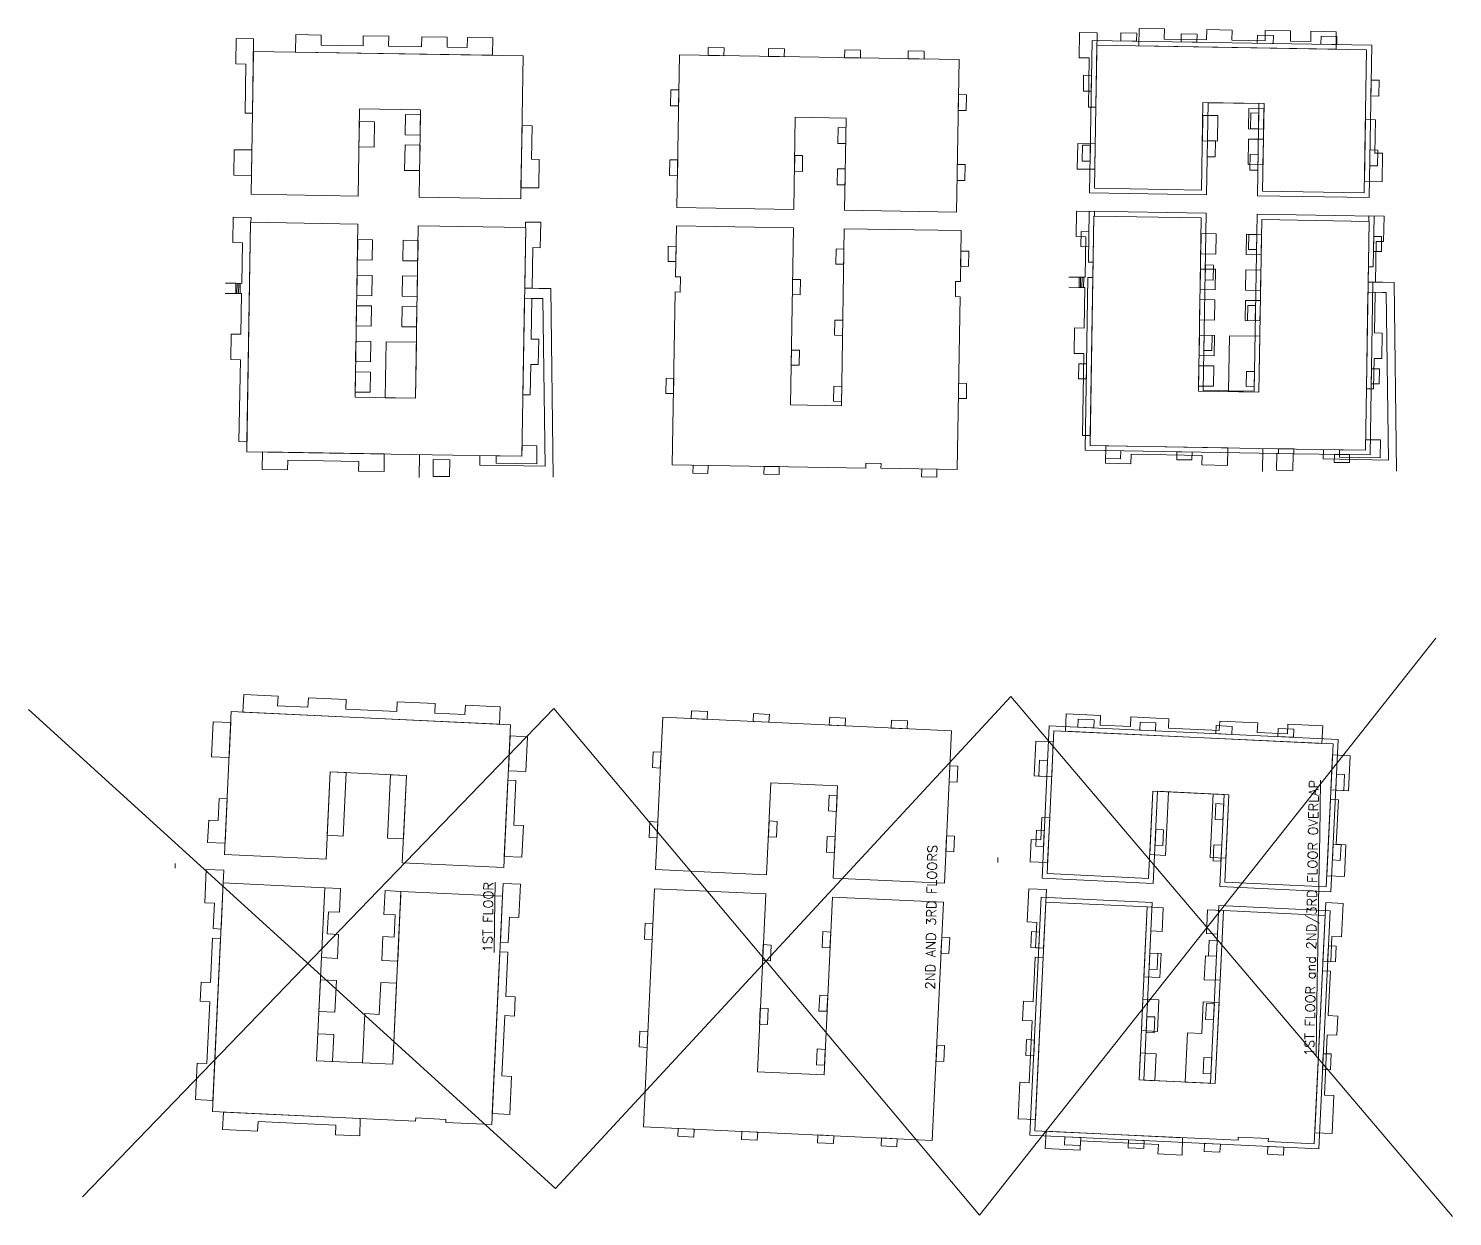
# Model space of a CAD drawing. Header units: inches. Extents: x -10205 to 13964, y -460 to 30702.
# Drawn here: x -5837 to 4920, y 21591 to 30564 of the extents above; entities that cross this region are included whole.
import ezdxf

# ---------------------------------------------------------------- set-up
doc = ezdxf.new("R2010")
doc.units = ezdxf.units.IN
doc.header["$MEASUREMENT"] = 0
doc.linetypes.add('IMPORT-OE', pattern=[1.3, 1, -0.15, 0, -0.15])
for name, color, linetype, lineweight in [('0-6', 4, 'Continuous', 9), ('0-7', 147, 'Continuous', 13), ('00base_6150001_dwg', 147, 'Continuous', 13), ('E_UTL_Overhead', 147, 'IMPORT-OE', 13), ('PROP BALC 1ST FLOOR', 147, 'Continuous', 13), ('PROP BALC 2ND _ 3RD FLOORS', 147, 'Continuous', 13), ('PROP BUILD 1ST FLOOR-1', 147, 'Continuous', 13), ('PROP BUILD 2ND _ 3RD FLOORS-1', 147, 'Continuous', 13)]:
    doc.layers.add(name, color=color, linetype=linetype, lineweight=lineweight)
doc.styles.add('Simplex_1', font='simplex_.ttf', dxfattribs={"height": 72})

# ---------------------------------------------------------------- blocks, each defined once
blk = doc.blocks.new('00base_6150001_dwg-1748108-SITE PLAN - CAD FILE')
at = {"layer": '0-6'}
for p, q in [((4057143, 3370311), (4057143, 3370388)), ((4057220, 3370388), (4057220, 3370312)), ((4055950, 3368901), (4055777, 3368900)), ((4057295, 3363943), (4057295, 3364019)), ((4057372, 3364019), (4057372, 3363943)), ((4056102, 3362532), (4055929, 3362531))]:
    blk.add_line(p, q, dxfattribs=at)
at = {"layer": '0-6', "flags": 128}
for points in [[(4055787, 3368796), (4055914, 3368796), (4055914, 3368672), (4055787, 3368672)], [(4055939, 3362427), (4056066, 3362427), (4056066, 3362303), (4055939, 3362303)]]:
    blk.add_lwpolyline(points, close=True, dxfattribs=at)
for points in [[(4055948, 3368444), (4055878, 3368444), (4055878, 3367950), (4057143, 3367989), (4057143, 3368017), (4057143, 3368074)], [(4057220, 3368074), (4057220, 3368017), (4057220, 3367931), (4055796, 3367888)], [(4056100, 3362075), (4056030, 3362075), (4056030, 3361581), (4057295, 3361620), (4057295, 3361648), (4057295, 3361706)], [(4057372, 3361706), (4057372, 3361648), (4057372, 3361562), (4055948, 3361519)]]:
    blk.add_lwpolyline(points, dxfattribs=at)
at = {"layer": '0-7'}
for p, q in [((4052795, 3370695), (4052831, 3370695)), ((4057144, 3370300), (4057220, 3370300)), ((4057220, 3370288), (4057144, 3370288)), ((4057144, 3370276), (4057220, 3370276)), ((4052943, 3364482), (4052979, 3364482)), ((4057296, 3363931), (4057372, 3363931)), ((4057372, 3363919), (4057296, 3363919)), ((4057296, 3363907), (4057372, 3363907))]:
    blk.add_line(p, q, dxfattribs=at)
at = {"layer": 'PROP BALC 1ST FLOOR', "flags": 128}
for points in [[(4051047, 3370380), (4051051, 3370512), (4051327, 3370503), (4051325, 3370431), (4051792, 3370417), (4051795, 3370489), (4051939, 3370485), (4051936, 3370413), (4052272, 3370403), (4052270, 3370343)], [(4052342, 3370340), (4052344, 3370400), (4052536, 3370394), (4052538, 3370466), (4052790, 3370459), (4052786, 3370327), (4052690, 3370330)], [(4052990, 3370321), (4052994, 3370453), (4053162, 3370447), (4053160, 3370375), (4053328, 3370370), (4053326, 3370310)], [(4053638, 3370301), (4053642, 3370433), (4053906, 3370425), (4053902, 3370293)], [(4057683, 3370206), (4057683, 3370203), (4057719, 3370203), (4057719, 3370338), (4057527, 3370338), (4057527, 3370265), (4057220, 3370265), (4057220, 3370310), (4057143, 3370309), (4057143, 3370265), (4056836, 3370266), (4056836, 3370338), (4056644, 3370338), (4056644, 3370266), (4056025, 3370266), (4056025, 3370212), (4056025, 3370206)], [(4058037, 3370338), (4058229, 3370338), (4058229, 3370206), (4058037, 3370206)], [(4058506, 3370206), (4058506, 3370261), (4058877, 3370261), (4058877, 3370338), (4059069, 3370338), (4059069, 3370206)], [(4050960, 3370299), (4050828, 3370303), (4050820, 3370039), (4050892, 3370036), (4050874, 3369449), (4050802, 3369451), (4050797, 3369267), (4050929, 3369267)], [(4053983, 3370202), (4054115, 3370198), (4054107, 3369938), (4054035, 3369941), (4054028, 3369713), (4054100, 3369710), (4054091, 3369423), (4054019, 3369425), (4054007, 3369041), (4054079, 3369039), (4054071, 3368751), (4053999, 3368753), (4053992, 3368525), (4054064, 3368523), (4054056, 3368259), (4053924, 3368263)], [(4055950, 3370088), (4055818, 3370088), (4055818, 3369896), (4055890, 3369896), (4055890, 3369359), (4055818, 3369359), (4055818, 3369167), (4055950, 3369167)], [(4058974, 3369888), (4059106, 3369888), (4059106, 3369696), (4059030, 3369696), (4059030, 3369378), (4059106, 3369378), (4059106, 3369186), (4059030, 3369186), (4059030, 3368936), (4059106, 3368936), (4059106, 3368744), (4059030, 3368744), (4059030, 3368591), (4059106, 3368591), (4059106, 3368399), (4058974, 3368399)], [(4051356, 3369482), (4051359, 3369602), (4051563, 3369596), (4051560, 3369476)], [(4051731, 3369591), (4051728, 3369471), (4051967, 3369463), (4051971, 3369583)], [(4052139, 3369578), (4052135, 3369458), (4052315, 3369453), (4052318, 3369537), (4052486, 3369532), (4052483, 3369448), (4052663, 3369442), (4052667, 3369562)], [(4053059, 3369430), (4053063, 3369550), (4053542, 3369535), (4053539, 3369415)], [(4056414, 3369395), (4056414, 3369282), (4056567, 3369282), (4056567, 3369395)], [(4056644, 3369395), (4056644, 3369282), (4056798, 3369282), (4056798, 3369395)], [(4056913, 3369395), (4056913, 3369282), (4057066, 3369282), (4057066, 3369395)], [(4057143, 3369395), (4057143, 3369282), (4057297, 3369282), (4057297, 3369395)], [(4057412, 3369395), (4057412, 3369282), (4057566, 3369282), (4057566, 3369395)], [(4058458, 3369397), (4058458, 3369282), (4058266, 3369282), (4058266, 3369397)], [(4051954, 3369008), (4051957, 3369128), (4051717, 3369135), (4051721, 3369243), (4051349, 3369254), (4051342, 3369026)], [(4056798, 3368939), (4056798, 3369167), (4056375, 3369167), (4056375, 3368939)], [(4052649, 3368986), (4052653, 3369106), (4052473, 3369112), (4052470, 3369028), (4052302, 3369033), (4052305, 3369117), (4052125, 3369122), (4052121, 3369002)], [(4053045, 3368974), (4053049, 3369094), (4053528, 3369080), (4053525, 3368960)], [(4057066, 3368939), (4057066, 3369051), (4056913, 3369051), (4056913, 3368939)], [(4057297, 3368939), (4057297, 3369051), (4057143, 3369051), (4057143, 3368939)], [(4057566, 3368939), (4057566, 3369051), (4057412, 3369051), (4057412, 3368939)], [(4058094, 3368936), (4058094, 3369049), (4058286, 3369049), (4058286, 3368936)], [(4058362, 3368936), (4058362, 3369049), (4058516, 3369049), (4058516, 3368936)], [(4055950, 3368322), (4055895, 3368322), (4055895, 3368015), (4056030, 3368015), (4056030, 3368127), (4055950, 3368127)], [(4050983, 3368269), (4050978, 3368137), (4051266, 3368128), (4051269, 3368200), (4051724, 3368186), (4051722, 3368114), (4051866, 3368110), (4051868, 3368182), (4052204, 3368172), (4052206, 3368232)], [(4052278, 3368229), (4052276, 3368169), (4052468, 3368164), (4052466, 3368092), (4052718, 3368084), (4052722, 3368216), (4052626, 3368219)], [(4053500, 3368132), (4053501, 3368192), (4052925, 3368210), (4052922, 3368078), (4053161, 3368070), (4053163, 3368142)], [(4053833, 3368050), (4053837, 3368182), (4053573, 3368190), (4053569, 3368058)], [(4057220, 3368127), (4057220, 3368072), (4057527, 3368072), (4057527, 3368015), (4057719, 3368015), (4057719, 3368130), (4057678, 3368130), (4057678, 3368127)], [(4058447, 3368168), (4058447, 3368091), (4058194, 3368091), (4058194, 3368034), (4057978, 3368034), (4057978, 3368168)], [(4051005, 3364165), (4051009, 3364297), (4051285, 3364289), (4051283, 3364217), (4051751, 3364203), (4051753, 3364275), (4051897, 3364270), (4051895, 3364198), (4052231, 3364188), (4052229, 3364128)], [(4052301, 3364126), (4052303, 3364186), (4052494, 3364180), (4052497, 3364252), (4052748, 3364244), (4052744, 3364112), (4052649, 3364115)], [(4052948, 3364106), (4052952, 3364238), (4053120, 3364233), (4053118, 3364161), (4053286, 3364156), (4053285, 3364096)], [(4053596, 3364086), (4053600, 3364218), (4053864, 3364210), (4053860, 3364078)], [(4050919, 3364084), (4050787, 3364088), (4050779, 3363824), (4050851, 3363822), (4050833, 3363234), (4050761, 3363236), (4050755, 3363053), (4050887, 3363053)], [(4053941, 3363988), (4054073, 3363984), (4054065, 3363724), (4053993, 3363726), (4053986, 3363498), (4054058, 3363496), (4054049, 3363208), (4053978, 3363210), (4053966, 3362827), (4054038, 3362824), (4054029, 3362536), (4053957, 3362539), (4053950, 3362311), (4054022, 3362309), (4054014, 3362045), (4053882, 3362049)], [(4057835, 3363837), (4057835, 3363834), (4057871, 3363834), (4057871, 3363969), (4057679, 3363969), (4057679, 3363896), (4057372, 3363896), (4057372, 3363941), (4057295, 3363940), (4057295, 3363896), (4056988, 3363897), (4056988, 3363969), (4056796, 3363969), (4056796, 3363897), (4056177, 3363897), (4056177, 3363843), (4056177, 3363837)], [(4058189, 3363969), (4058381, 3363969), (4058381, 3363837), (4058189, 3363837)], [(4058658, 3363837), (4058658, 3363892), (4059029, 3363892), (4059029, 3363969), (4059221, 3363969), (4059221, 3363837)], [(4056102, 3363719), (4055970, 3363719), (4055970, 3363527), (4056042, 3363527), (4056042, 3362990), (4055970, 3362990), (4055970, 3362798), (4056102, 3362798)], [(4059126, 3363520), (4059258, 3363520), (4059258, 3363328), (4059181, 3363328), (4059181, 3363009), (4059258, 3363009), (4059258, 3362817), (4059181, 3362817), (4059181, 3362567), (4059258, 3362567), (4059258, 3362375), (4059181, 3362375), (4059181, 3362222), (4059258, 3362222), (4059258, 3362030), (4059126, 3362030)], [(4051314, 3363268), (4051318, 3363388), (4051522, 3363381), (4051518, 3363261)], [(4051690, 3363376), (4051686, 3363256), (4051926, 3363249), (4051929, 3363369)], [(4052097, 3363364), (4052094, 3363244), (4052274, 3363238), (4052276, 3363322), (4052444, 3363317), (4052442, 3363233), (4052621, 3363228), (4052625, 3363348)], [(4053017, 3363216), (4053021, 3363336), (4053501, 3363321), (4053497, 3363201)], [(4051912, 3362793), (4051916, 3362913), (4051676, 3362920), (4051679, 3363028), (4051307, 3363040), (4051300, 3362812)], [(4056565, 3363026), (4056565, 3362913), (4056719, 3362913), (4056719, 3363026)], [(4056796, 3363026), (4056796, 3362913), (4056949, 3362913), (4056949, 3363026)], [(4057065, 3363026), (4057065, 3362913), (4057218, 3362913), (4057218, 3363026)], [(4057295, 3363026), (4057295, 3362913), (4057449, 3362913), (4057449, 3363026)], [(4057564, 3363026), (4057564, 3362913), (4057717, 3362913), (4057717, 3363026)], [(4058610, 3363028), (4058610, 3362913), (4058418, 3362913), (4058418, 3363028)], [(4052608, 3362772), (4052611, 3362892), (4052431, 3362897), (4052429, 3362813), (4052261, 3362819), (4052263, 3362902), (4052083, 3362908), (4052080, 3362788)], [(4053003, 3362760), (4053007, 3362880), (4053487, 3362865), (4053483, 3362745)], [(4056949, 3362570), (4056949, 3362798), (4056527, 3362798), (4056527, 3362570)], [(4057218, 3362570), (4057218, 3362683), (4057065, 3362683), (4057065, 3362570)], [(4057449, 3362570), (4057449, 3362683), (4057295, 3362683), (4057295, 3362570)], [(4057717, 3362570), (4057717, 3362683), (4057564, 3362683), (4057564, 3362570)], [(4058245, 3362567), (4058245, 3362680), (4058437, 3362680), (4058437, 3362567)], [(4058514, 3362567), (4058514, 3362680), (4058668, 3362680), (4058668, 3362567)], [(4050941, 3362054), (4050937, 3361922), (4051225, 3361914), (4051227, 3361986), (4051683, 3361972), (4051680, 3361900), (4051824, 3361895), (4051827, 3361967), (4052162, 3361957), (4052164, 3362017)], [(4052236, 3362015), (4052234, 3361955), (4052426, 3361949), (4052424, 3361877), (4052676, 3361869), (4052680, 3362001), (4052584, 3362004)], [(4053458, 3361918), (4053460, 3361978), (4052883, 3361995), (4052880, 3361863), (4053119, 3361856), (4053121, 3361928)], [(4053792, 3361835), (4053796, 3361967), (4053532, 3361975), (4053528, 3361843)], [(4056102, 3361953), (4056047, 3361953), (4056047, 3361646), (4056181, 3361646), (4056181, 3361758), (4056102, 3361758)], [(4057372, 3361758), (4057372, 3361703), (4057679, 3361703), (4057679, 3361646), (4057871, 3361646), (4057871, 3361761), (4057830, 3361761), (4057830, 3361758)], [(4058599, 3361799), (4058599, 3361723), (4058346, 3361723), (4058346, 3361665), (4058130, 3361665), (4058130, 3361799)]]:
    blk.add_lwpolyline(points, close=True, dxfattribs=at)
for points in [[(4056414, 3368127), (4056414, 3368072), (4056644, 3368072), (4056644, 3368015), (4056836, 3368015), (4056836, 3368072), (4057143, 3368072), (4057143, 3368127), (4056414, 3368127)], [(4056565, 3361758), (4056565, 3361703), (4056796, 3361703), (4056796, 3361646), (4056988, 3361646), (4056988, 3361703), (4057295, 3361703), (4057295, 3361758), (4056565, 3361758)]]:
    blk.add_lwpolyline(points, dxfattribs=at)
at = {"layer": 'PROP BALC 2ND _ 3RD FLOORS', "flags": 128}
for points in [[(4051502, 3367107), (4051504, 3367167), (4051623, 3367164), (4051622, 3367104)], [(4052317, 3367082), (4052319, 3367142), (4052439, 3367139), (4052437, 3367079)], [(4053085, 3367059), (4053087, 3367119), (4053207, 3367115), (4053205, 3367055)], [(4053615, 3367103), (4053734, 3367099), (4053733, 3367039), (4053613, 3367043)], [(4057440, 3367048), (4057440, 3366989), (4057554, 3366989), (4057554, 3367048)], [(4058088, 3366988), (4058088, 3367048), (4058208, 3367048), (4058208, 3366988)], [(4058616, 3366988), (4058616, 3367048), (4058736, 3367048), (4058736, 3366988)], [(4050834, 3366864), (4050894, 3366862), (4050890, 3366742), (4050830, 3366744)], [(4053990, 3366815), (4054050, 3366814), (4054046, 3366694), (4053986, 3366695)], [(4055903, 3366720), (4055844, 3366720), (4055844, 3366834), (4055904, 3366834)], [(4059000, 3366772), (4059060, 3366772), (4059060, 3366652), (4059000, 3366652)], [(4050816, 3366264), (4050876, 3366262), (4050879, 3366382), (4050819, 3366384)], [(4051690, 3366201), (4051692, 3366261), (4051812, 3366258), (4051810, 3366198)], [(4052290, 3366183), (4052292, 3366243), (4052172, 3366247), (4052170, 3366187)], [(4053976, 3366348), (4054036, 3366346), (4054032, 3366226), (4053972, 3366228)], [(4059000, 3366316), (4059060, 3366316), (4059060, 3366196), (4059000, 3366196)], [(4053105, 3366158), (4053107, 3366218), (4053227, 3366214), (4053225, 3366154)], [(4056786, 3366105), (4056786, 3366045), (4056672, 3366045), (4056672, 3366105)], [(4058256, 3366045), (4058256, 3366105), (4058136, 3366105), (4058136, 3366045)], [(4051389, 3365766), (4051391, 3365826), (4051511, 3365823), (4051509, 3365763)], [(4050798, 3365688), (4050858, 3365686), (4050862, 3365806), (4050802, 3365808)], [(4051797, 3365754), (4051798, 3365814), (4051918, 3365810), (4051916, 3365750)], [(4052276, 3365739), (4052278, 3365799), (4052398, 3365795), (4052396, 3365735)], [(4052996, 3365717), (4052998, 3365777), (4053118, 3365773), (4053116, 3365713)], [(4053308, 3365708), (4053310, 3365768), (4053430, 3365764), (4053428, 3365704)], [(4053958, 3365772), (4054018, 3365770), (4054014, 3365650), (4053954, 3365652)], [(4056404, 3365721), (4056404, 3365781), (4056518, 3365781), (4056518, 3365721)], [(4056903, 3365721), (4056903, 3365781), (4057018, 3365781), (4057018, 3365721)], [(4057441, 3365721), (4057441, 3365781), (4057555, 3365781), (4057555, 3365721)], [(4058040, 3365721), (4058040, 3365781), (4058160, 3365781), (4058160, 3365721)], [(4058352, 3365721), (4058352, 3365781), (4058472, 3365781), (4058472, 3365721)], [(4059000, 3365740), (4059060, 3365740), (4059060, 3365620), (4059000, 3365620)], [(4050783, 3365208), (4050787, 3365328), (4050847, 3365327), (4050843, 3365207)], [(4053944, 3365304), (4054004, 3365302), (4054000, 3365182), (4053940, 3365184)], [(4059000, 3365260), (4059060, 3365260), (4059060, 3365140), (4059000, 3365140)], [(4055904, 3364992), (4055844, 3364992), (4055844, 3365106), (4055904, 3365106)], [(4051553, 3364861), (4051555, 3364921), (4051435, 3364924), (4051433, 3364864)], [(4052371, 3364896), (4052369, 3364836), (4052249, 3364840), (4052251, 3364900)], [(4053136, 3364812), (4053138, 3364872), (4053018, 3364876), (4053017, 3364816)], [(4053666, 3364856), (4053546, 3364860), (4053544, 3364800), (4053664, 3364796)], [(4058208, 3364876), (4058088, 3364876), (4058088, 3364816), (4058208, 3364816)], [(4058736, 3364876), (4058736, 3364816), (4058616, 3364816), (4058616, 3364876)], [(4051486, 3364187), (4051488, 3364247), (4051608, 3364243), (4051606, 3364183)], [(4052302, 3364162), (4052304, 3364222), (4052424, 3364218), (4052422, 3364158)], [(4053069, 3364138), (4053071, 3364198), (4053191, 3364195), (4053189, 3364135)], [(4053599, 3364182), (4053719, 3364179), (4053717, 3364119), (4053597, 3364122)], [(4050818, 3363943), (4050878, 3363941), (4050875, 3363821), (4050815, 3363823)], [(4053974, 3363895), (4054034, 3363893), (4054031, 3363773), (4053971, 3363775)], [(4057603, 3363933), (4057603, 3363873), (4057717, 3363873), (4057717, 3363933)], [(4058250, 3363873), (4058250, 3363933), (4058370, 3363933), (4058370, 3363873)], [(4058778, 3363873), (4058778, 3363933), (4058898, 3363933), (4058898, 3363873)], [(4056066, 3363605), (4056006, 3363605), (4056006, 3363719), (4056066, 3363719)], [(4059162, 3363657), (4059222, 3363657), (4059222, 3363537), (4059162, 3363537)], [(4050800, 3363343), (4050860, 3363341), (4050864, 3363461), (4050804, 3363463)], [(4051675, 3363281), (4051676, 3363341), (4051796, 3363337), (4051795, 3363277)], [(4053960, 3363427), (4054020, 3363425), (4054016, 3363305), (4053956, 3363307)], [(4052274, 3363262), (4052276, 3363322), (4052156, 3363326), (4052154, 3363266)], [(4053090, 3363237), (4053092, 3363297), (4053212, 3363294), (4053210, 3363234)], [(4059162, 3363201), (4059222, 3363201), (4059222, 3363081), (4059162, 3363081)], [(4056949, 3362990), (4056949, 3362929), (4056835, 3362929), (4056835, 3362990)], [(4058418, 3362929), (4058418, 3362989), (4058298, 3362989), (4058298, 3362929)], [(4050783, 3362768), (4050843, 3362766), (4050846, 3362886), (4050786, 3362888)], [(4051373, 3362846), (4051375, 3362906), (4051495, 3362902), (4051493, 3362842)], [(4051781, 3362833), (4051783, 3362893), (4051903, 3362889), (4051901, 3362829)], [(4052261, 3362819), (4052263, 3362878), (4052383, 3362875), (4052381, 3362815)], [(4052980, 3362797), (4052982, 3362857), (4053102, 3362853), (4053100, 3362793)], [(4053292, 3362787), (4053294, 3362847), (4053414, 3362843), (4053412, 3362783)], [(4053943, 3362851), (4054003, 3362849), (4053999, 3362729), (4053939, 3362731)], [(4056567, 3362606), (4056567, 3362665), (4056681, 3362665), (4056681, 3362606)], [(4057066, 3362606), (4057066, 3362665), (4057180, 3362665), (4057180, 3362606)], [(4057603, 3362606), (4057603, 3362665), (4057717, 3362665), (4057717, 3362605)], [(4058202, 3362605), (4058202, 3362665), (4058322, 3362665), (4058322, 3362605)], [(4058514, 3362605), (4058514, 3362665), (4058634, 3362665), (4058634, 3362605)], [(4059162, 3362625), (4059222, 3362625), (4059222, 3362505), (4059162, 3362505)], [(4050768, 3362288), (4050772, 3362408), (4050832, 3362406), (4050828, 3362286)], [(4053928, 3362383), (4053988, 3362382), (4053985, 3362262), (4053925, 3362264)], [(4059162, 3362145), (4059222, 3362145), (4059222, 3362025), (4059162, 3362025)], [(4051538, 3361940), (4051539, 3362000), (4051420, 3362004), (4051418, 3361944)], [(4052355, 3361975), (4052353, 3361915), (4052233, 3361919), (4052235, 3361979)], [(4053121, 3361892), (4053123, 3361952), (4053003, 3361955), (4053001, 3361896)], [(4056066, 3361877), (4056006, 3361877), (4056006, 3361991), (4056066, 3361991)], [(4053651, 3361936), (4053531, 3361939), (4053529, 3361879), (4053649, 3361876)], [(4058370, 3361761), (4058250, 3361761), (4058250, 3361701), (4058370, 3361701)], [(4058898, 3361761), (4058898, 3361701), (4058778, 3361701), (4058778, 3361761)]]:
    blk.add_lwpolyline(points, close=True, dxfattribs=at)
for points in [[(4056443, 3366989), (4056443, 3367048), (4056557, 3367048), (4056557, 3366990), (4056443, 3366990)], [(4055904, 3366183), (4055844, 3366183), (4055844, 3366297), (4055904, 3366297), (4055904, 3366183)], [(4057319, 3366105), (4057319, 3366045), (4057205, 3366045), (4057205, 3366105), (4057319, 3366105)], [(4056556, 3364838), (4056556, 3364778), (4056442, 3364778), (4056442, 3364838), (4056556, 3364838)], [(4057554, 3364838), (4057554, 3364778), (4057440, 3364778), (4057440, 3364838), (4057554, 3364838)], [(4056605, 3363874), (4056605, 3363933), (4056719, 3363933), (4056719, 3363874), (4056605, 3363874)], [(4056066, 3363067), (4056006, 3363067), (4056006, 3363181), (4056066, 3363181), (4056066, 3363067)], [(4057481, 3362990), (4057481, 3362929), (4057367, 3362929), (4057367, 3362989), (4057481, 3362989)], [(4056718, 3361722), (4056718, 3361662), (4056604, 3361662), (4056604, 3361722), (4056718, 3361722)], [(4057717, 3361722), (4057717, 3361662), (4057603, 3361662), (4057603, 3361722), (4057717, 3361722)]]:
    blk.add_lwpolyline(points, dxfattribs=at)
at = {"layer": 'PROP BUILD 1ST FLOOR-1', "flags": 128}
for points in [[(4053976, 3371822), (4050424, 3367781), (4054198, 3364405), (4050326, 3361004)], [(4050301, 3371354), (4054050, 3367855), (4050276, 3364577), (4054691, 3361201)], [(4052525, 3368222), (4052626, 3368219), (4052649, 3368986), (4052548, 3368989)], [(4052483, 3362007), (4052584, 3362004), (4052608, 3362772), (4052507, 3362775)]]:
    blk.add_lwpolyline(points, dxfattribs=at)
for points in [[(4050963, 3370382), (4050916, 3368847), (4050940, 3368846), (4050933, 3368619), (4050909, 3368619), (4050899, 3368271), (4052626, 3368219), (4052649, 3368986), (4051342, 3369026), (4051359, 3369602), (4052667, 3369562), (4052690, 3370330)], [(4052883, 3369556), (4053542, 3369535), (4053525, 3368960), (4052865, 3368980), (4052842, 3368212), (4053921, 3368179), (4053986, 3370290), (4052906, 3370323)], [(4057683, 3369395), (4057683, 3370206), (4055950, 3370206), (4055950, 3368648), (4055950, 3368456), (4055950, 3368127), (4057678, 3368127), (4057678, 3368939), (4056375, 3368939), (4056375, 3369395)], [(4057894, 3369397), (4058554, 3369397), (4058554, 3368936), (4057894, 3368936), (4057894, 3368168), (4058974, 3368168), (4058974, 3370206), (4057894, 3370206)], [(4050921, 3364168), (4050874, 3362633), (4050898, 3362632), (4050892, 3362404), (4050868, 3362405), (4050857, 3362057), (4052584, 3362004), (4052608, 3362772), (4051300, 3362812), (4051318, 3363388), (4052625, 3363348), (4052649, 3364115)], [(4052841, 3363341), (4053501, 3363321), (4053483, 3362745), (4052823, 3362765), (4052800, 3361998), (4053879, 3361965), (4053944, 3364076), (4052864, 3364109)], [(4057835, 3363026), (4057835, 3363837), (4056102, 3363837), (4056102, 3362280), (4056102, 3362088), (4056102, 3361758), (4057830, 3361758), (4057830, 3362570), (4056527, 3362570), (4056527, 3363026)], [(4058046, 3363028), (4058706, 3363028), (4058706, 3362567), (4058046, 3362567), (4058046, 3361799), (4059126, 3361799), (4059126, 3363837), (4058046, 3363837)]]:
    blk.add_lwpolyline(points, close=True, dxfattribs=at)
at = {"layer": 'PROP BUILD 2ND _ 3RD FLOORS-1', "flags": 128}
for points in [[(4050902, 3367126), (4050835, 3364943), (4052635, 3364888), (4052660, 3365727), (4051317, 3365768), (4051332, 3366272), (4052675, 3366231), (4052701, 3367071)], [(4052819, 3366227), (4053515, 3366206), (4053500, 3365702), (4052804, 3365723), (4052778, 3364883), (4053930, 3364848), (4053997, 3367031), (4052845, 3367066)], [(4057709, 3365721), (4056371, 3365721), (4056371, 3366105), (4057709, 3366105), (4057709, 3366989), (4057325, 3366989), (4057325, 3366952), (4057210, 3366952), (4057210, 3366991), (4055904, 3366991), (4055904, 3365529), (4055940, 3365529), (4055940, 3365414), (4055904, 3365414), (4055904, 3364838), (4057210, 3364838), (4057210, 3364874), (4057325, 3364874), (4057325, 3364838), (4057709, 3364838)], [(4057848, 3366105), (4058544, 3366105), (4058544, 3365721), (4057848, 3365721), (4057848, 3364876), (4059000, 3364876), (4059000, 3366988), (4057848, 3366988)], [(4050886, 3364205), (4050820, 3362022), (4052619, 3361967), (4052645, 3362807), (4051301, 3362848), (4051317, 3363352), (4052660, 3363311), (4052686, 3364150)], [(4052804, 3363306), (4053500, 3363285), (4053484, 3362781), (4052789, 3362802), (4052763, 3361963), (4053914, 3361928), (4053981, 3364111), (4052830, 3364146)], [(4057871, 3362606), (4056533, 3362606), (4056533, 3362990), (4057871, 3362990), (4057871, 3363873), (4057487, 3363873), (4057487, 3363837), (4057372, 3363837), (4057372, 3363875), (4056066, 3363875), (4056066, 3362413), (4056102, 3362413), (4056102, 3362298), (4056066, 3362298), (4056066, 3361722), (4057372, 3361722), (4057372, 3361758), (4057487, 3361758), (4057487, 3361722), (4057871, 3361722)], [(4058010, 3362989), (4058706, 3362989), (4058706, 3362605), (4058010, 3362605), (4058010, 3361761), (4059162, 3361761), (4059162, 3363873), (4058010, 3363873)]]:
    blk.add_lwpolyline(points, close=True, dxfattribs=at)
at = {"layer": 'E_UTL_Overhead', "char_height": 72, "attachment_point": 1, "line_spacing_factor": 1.125731, "style": 'Simplex_1'}
for s, insert, width in [('\\L1ST FLOOR', (4052200, 3368362), 690.68), ('2ND AND 3RD FLOORS', (4051974, 3365014), 1470.73), ('\\L1ST FLOOR and 2ND/3RD FLOOR OVERLAP', (4051519, 3362141), 2780.07)]:
    blk.add_mtext(s, dxfattribs=dict(at, insert=insert, width=width))

msp = doc.modelspace()

# ---------------------------------------------------------------- block references
at = {"layer": '00base_6150001_dwg', "rotation": 89.04760487178136}
msp.add_blockref('00base_6150001_dwg-1748108-SITE PLAN - CAD FILE', (3298136, -4084040), dxfattribs=at)

doc.saveas('drawing.dxf')
